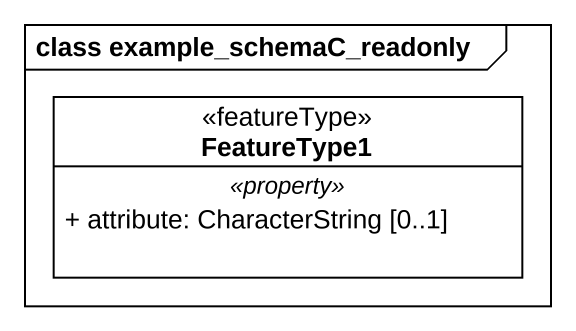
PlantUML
@startuml
mainframe class example_schemaC_readonly
hide circle
hide empty members
skinparam classAttributeIconSize 0
class FeatureType1 <<featureType>> {
  .. <<property>> ..
  + attribute: CharacterString [0..1]
}
@enduml
